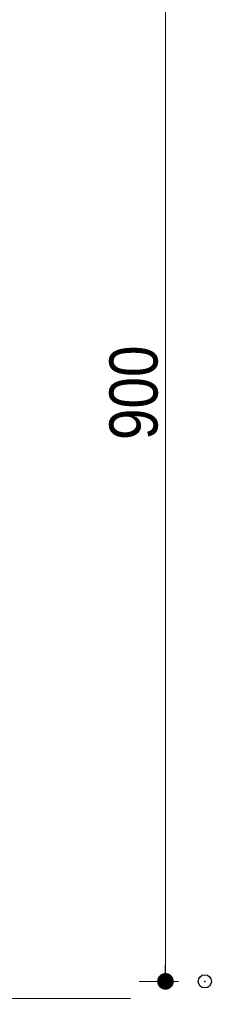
# Model space of a CAD drawing. Units: millimetres, scale not verified. Extents: x -6062 to 6062, y -3045 to 3045.
# Drawn here: x -1427 to -1281, y -2000 to -1254 of the extents above; entities that cross this region are included whole.
import ezdxf
from ezdxf.enums import TextEntityAlignment as Align

# ---------------------------------------------------------------- set-up
doc = ezdxf.new("R2010")
doc.units = ezdxf.units.MM
doc.header["$LTSCALE"] = 20
doc.header["$PDMODE"] = 32
doc.header["$PDSIZE"] = 10
for name, color, linetype, lineweight in [('0-1_2寸法-1', 7, 'Continuous', 15), ('0-2_0', 7, 'Continuous', 25), ('0-6_3一般', 7, 'Continuous', 15)]:
    doc.layers.add(name, color=color, linetype=linetype, lineweight=lineweight)
doc.layers.add('0-3_Defpoints', color=7, linetype='Continuous')
doc.styles.add('ＭＳ Ｐゴシック', font='')
doc.styles.get('ＭＳ Ｐゴシック').set_extended_font_data('MS PGothic')

# ---------------------------------------------------------------- blocks, each defined once
blk = doc.blocks.new('_Dot')
at = {"layer": '0-2_0'}
blk.add_line((-10, 0), (-20, 0), dxfattribs=at)
for points in [[(0, 0), (-10, 0), (-9.92, 1.25)], [(0, 0), (-9.92, -1.25), (-10, 0)], [(0, 0), (-9.92, 1.25), (-9.69, 2.49)], [(0, 0), (-9.69, -2.49), (-9.92, -1.25)], [(0, 0), (-9.69, 2.49), (-9.3, 3.68)], [(0, 0), (-9.3, -3.68), (-9.69, -2.49)], [(0, 0), (-9.3, 3.68), (-8.76, 4.82)], [(0, 0), (-8.76, -4.82), (-9.3, -3.68)], [(0, 0), (-8.76, 4.82), (-8.09, 5.88)], [(0, 0), (-8.09, -5.88), (-8.76, -4.82)], [(0, 0), (-8.09, 5.88), (-7.29, 6.85)], [(0, 0), (-7.29, -6.85), (-8.09, -5.88)], [(0, 0), (-7.29, 6.85), (-6.37, 7.71)], [(0, 0), (-6.37, -7.71), (-7.29, -6.85)], [(0, 0), (-6.37, 7.71), (-5.36, 8.44)], [(0, 0), (-5.36, -8.44), (-6.37, -7.71)], [(0, 0), (-5.36, 8.44), (-4.26, 9.05)], [(0, 0), (-4.26, -9.05), (-5.36, -8.44)], [(0, 0), (-4.26, 9.05), (-3.09, 9.51)], [(0, 0), (-3.09, -9.51), (-4.26, -9.05)], [(0, 0), (-3.09, 9.51), (-1.87, 9.82)], [(0, 0), (-1.87, -9.82), (-3.09, -9.51)], [(0, 0), (-1.87, 9.82), (-0.63, 9.98)], [(0, 0), (-0.63, -9.98), (-1.87, -9.82)], [(0, 0), (-0.63, 9.98), (0.63, 9.98)], [(0, 0), (0.63, -9.98), (-0.63, -9.98)], [(0, 0), (0.63, 9.98), (1.87, 9.82)], [(0, 0), (1.87, 9.82), (3.09, 9.51)], [(0, 0), (3.09, 9.51), (4.26, 9.05)], [(0, 0), (4.26, 9.05), (5.36, 8.44)], [(0, 0), (5.36, 8.44), (6.37, 7.71)], [(0, 0), (6.37, 7.71), (7.29, 6.85)], [(0, 0), (7.29, 6.85), (8.09, 5.88)], [(0, 0), (8.09, 5.88), (8.76, 4.82)], [(0, 0), (8.76, 4.82), (9.3, 3.68)], [(0, 0), (9.3, 3.68), (9.69, 2.49)], [(0, 0), (9.69, 2.49), (9.92, 1.25)], [(0, 0), (9.92, 1.25), (10, 0)], [(0, 0), (1.87, -9.82), (0.63, -9.98)], [(0, 0), (3.09, -9.51), (1.87, -9.82)], [(0, 0), (4.26, -9.05), (3.09, -9.51)], [(0, 0), (5.36, -8.44), (4.26, -9.05)], [(0, 0), (6.37, -7.71), (5.36, -8.44)], [(0, 0), (7.29, -6.85), (6.37, -7.71)], [(0, 0), (8.09, -5.88), (7.29, -6.85)], [(0, 0), (8.76, -4.82), (8.09, -5.88)], [(0, 0), (9.3, -3.68), (8.76, -4.82)], [(0, 0), (9.69, -2.49), (9.3, -3.68)], [(0, 0), (9.92, -1.25), (9.69, -2.49)], [(0, 0), (10, 0), (9.92, -1.25)]]:
    blk.add_solid(points, dxfattribs=at)
blk = doc.blocks.new('グループ-20')
at = {"layer": '0-6_3一般'}
blk.add_line((-43696.5, -40000), (8903.5, -40000), dxfattribs=at)

msp = doc.modelspace()

# ---------------------------------------------------------------- linework, layer by layer
at = {"layer": '0-1_2寸法-1'}
for p, q in [((-1315.7, -1099.71), (-1315.7, -1974.29)), ((-1305.7, -1987), (-1335.7, -1987))]:
    msp.add_line(p, q, dxfattribs=at)
at = {"layer": '0-3_Defpoints'}
for p in [(-1315.7, -1987), (-1285.7, -1987)]:
    msp.add_point(p, dxfattribs=at)

# ---------------------------------------------------------------- block references
at = {"layer": '0-1_2寸法-1', "xscale": 0.6356201, "yscale": 0.6356201, "rotation": 270}
msp.add_blockref('_Dot', (-1315.7, -1987), dxfattribs=at)
at = {"layer": '0-6_3一般', "xscale": 0.05, "yscale": 0.05}
msp.add_blockref('グループ-20', (-1787.5, 0), dxfattribs=at)

# ---------------------------------------------------------------- texts
at = {"layer": '0-1_2寸法-1', "style": 'ＭＳ Ｐゴシック', "width": 0.9}
msp.add_text('900', height=36.66, rotation=90, dxfattribs=at).set_placement((-1310.74, -1574.38), align=Align.BOTTOM_LEFT)

doc.saveas('drawing.dxf')
